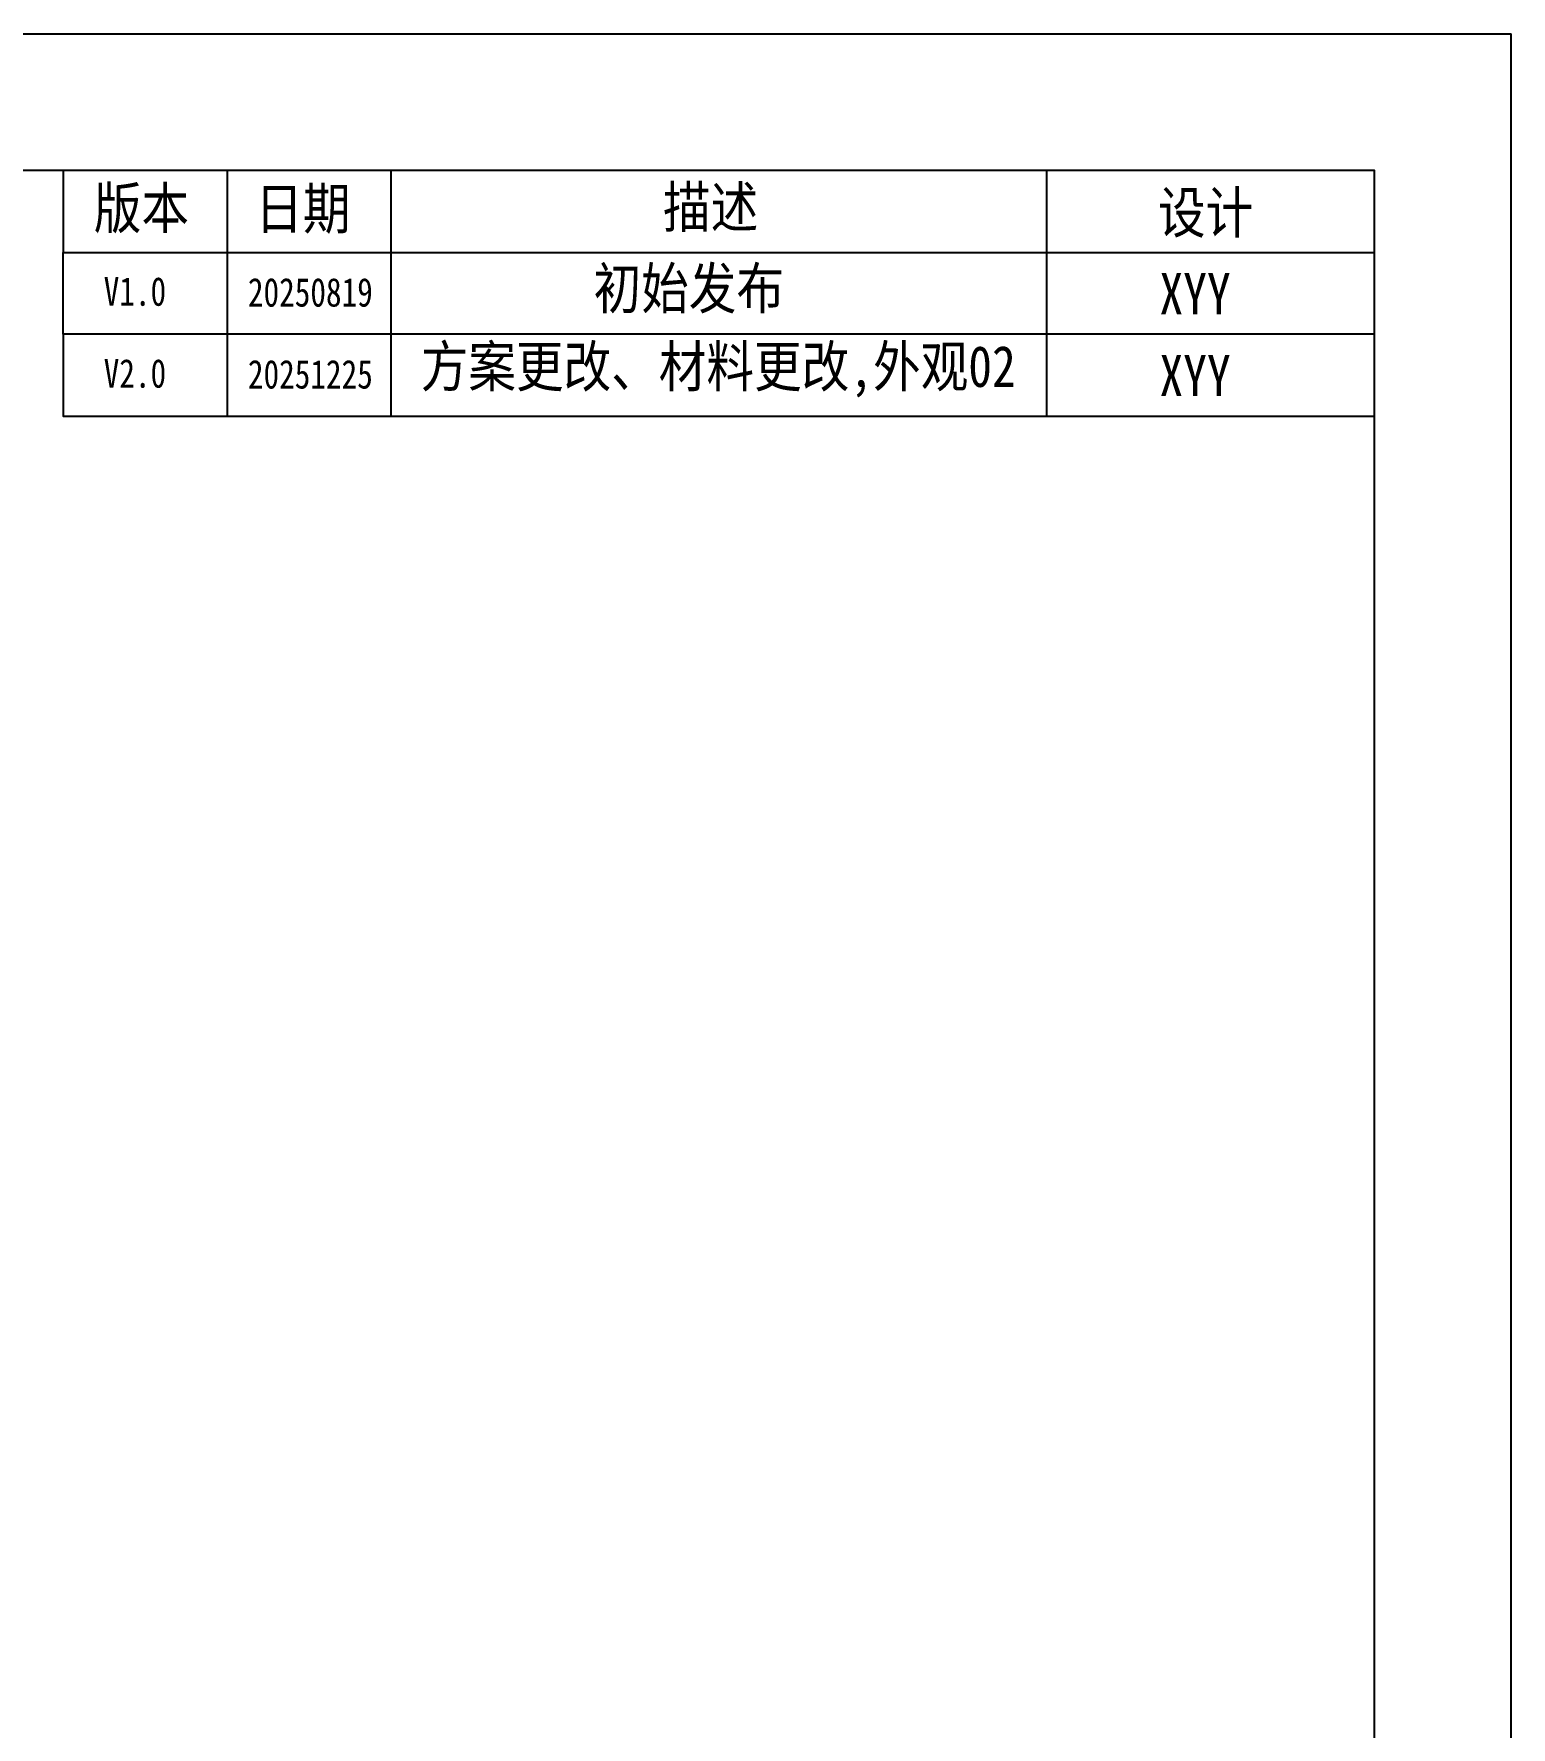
# Model space of a CAD drawing. Header units: millimetres. Extents: x -177 to 18421, y -5017 to 3255.
# Drawn here: x 4977.9 to 5248.2, y -3804.2 to -3494.2 of the extents above; entities that cross this region are included whole.
import ezdxf

# ---------------------------------------------------------------- set-up
doc = ezdxf.new("R2010")
doc.units = ezdxf.units.MM
doc.header["$LTSCALE"] = 46.255
doc.layers.get('0').update_dxf_attribs({"linetype": 'CONTINUOUS'})
doc.styles.get("Standard").update_dxf_attribs({"font": 'txt', "width": 0.85})
doc.styles.add('TEXTSTYLE_1', font='gdt', dxfattribs={"width": 0.8})

msp = doc.modelspace()

# ---------------------------------------------------------------- linework, layer by layer
at = {"color": 7, "linetype": 'Continuous'}
for p in [(3698.242, -3494.222), (5248.242, -4594.222)]:
    msp.add_line(p, (5248.242, -3494.222), dxfattribs=at)
for p, q in [((5013.242, -3519.222), (5013.242, -3564.222)), ((5043.242, -3519.222), (5043.242, -3564.222)), ((5163.242, -3519.222), (5163.242, -3564.222))]:
    msp.add_line(p, q)
msp.add_lwpolyline([(3723.242, -4569.222), (5223.242, -4569.222), (5223.242, -3519.222), (3723.242, -3519.222)], close=True, dxfattribs=at)
for points in [[(5223.242, -3549.222), (4983.242, -3549.222), (4983.242, -3564.222), (5223.242, -3564.222), (5223.242, -3519.222), (4983.242, -3519.222), (4983.242, -3534.222)], [(4983.242, -3549.222), (4983.242, -3534.222), (5223.242, -3534.222)]]:
    msp.add_lwpolyline(points)

# ---------------------------------------------------------------- texts
at = {"lineweight": -3, "char_height": 7.5163, "attachment_point": 5}
for s, insert, width in [('{\\fSimSun|b0|i0|c134|p54;版本}', (4997.583, -3526.534), 32.26492), ('{\\fSimSun|b0|i0|c134|p54;日期}', (5027.135, -3526.639), 32.26492), ('{\\fSimSun|b0|i0|c134|p54;描述}', (5101.742, -3526.33), 32.26492), ('{\\fSimSun|b0|i0|c134|p54;设计}', (5192.324, -3527.345), 32.26492), ('{\\fSimSun|b0|i0|c134|p54;初始发布}', (5097.752, -3541.225), 49.01933), ('{\\fSimSun|b0|i0|c134|p54;XYY}', (5190.407, -3541.777), 32.26492), ('{\\fSimSun|b0|i0|c134|p54;XYY}', (5190.407, -3556.777), 32.26492)]:
    msp.add_mtext(s, dxfattribs=dict(at, insert=insert, width=width))
at = {"insert": (4990.676, -3538.74), "char_height": 5.25, "width": 18.95171, "attachment_point": 1, "style": 'TEXTSTYLE_1'}
msp.add_mtext('{\\fSimSun|b0|i0|c0|p2;V1.0}', dxfattribs=at)
at = {"color": 0, "insert": (5017.066, -3538.899), "char_height": 5.25, "width": 28.21107, "attachment_point": 1, "style": 'TEXTSTYLE_1'}
msp.add_mtext('{\\fSimSun|b0|i0|c134|p54;20250819}', dxfattribs=at)
at = {"color": 1, "lineweight": -3, "insert": (5103.137, -3556.063), "char_height": 7.5163, "width": 129.32769, "attachment_point": 5}
msp.add_mtext('{\\fSimSun|b0|i0|c134|p54;方案更改、材料更改,外观02}', dxfattribs=at)
at = {"color": 1, "char_height": 5.25, "attachment_point": 1, "style": 'TEXTSTYLE_1'}
for s, insert, width in [('{\\fSimSun|b0|i0|c0|p2;V\\fSimSun|b0|i0|c134|p2;2.0}', (4990.676, -3553.74), 18.95171), ('{\\fSimSun|b0|i0|c134|p54;20251225}', (5017.066, -3553.899), 28.21107)]:
    msp.add_mtext(s, dxfattribs=dict(at, insert=insert, width=width))

doc.saveas('drawing.dxf')
